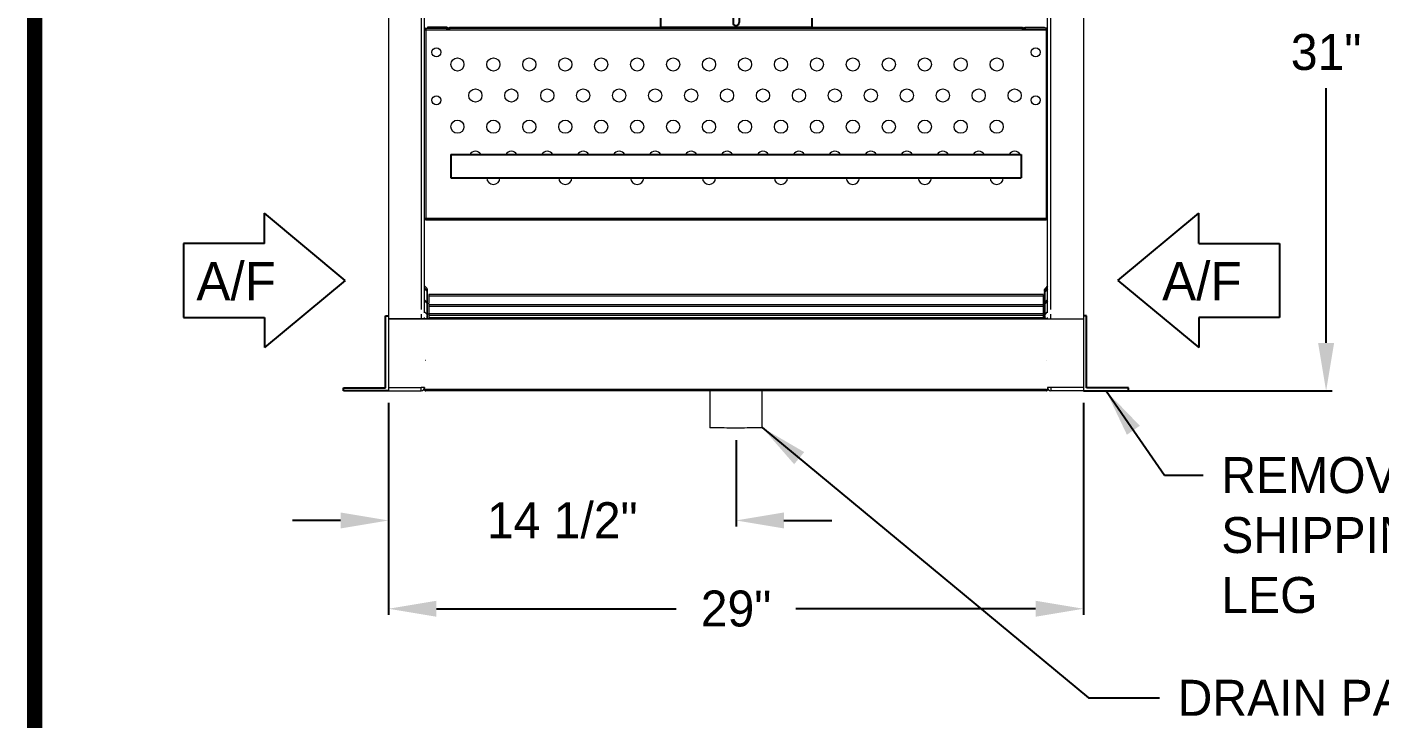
# Model space of a CAD drawing. Extents: x 6 to 271, y -23 to 146.
# Drawn here: x 10.7 to 67.1, y 32.2 to 61.1 of the extents above; entities that cross this region are included whole.
import ezdxf

# ---------------------------------------------------------------- set-up
doc = ezdxf.new("R2010")
doc.units = 0
doc.header["$MEASUREMENT"] = 0
doc.layers.get('0').update_dxf_attribs({"linetype": 'CONTINUOUS'})
doc.layers.get('Defpoints').update_dxf_attribs({"linetype": 'CONTINUOUS'})
doc.dimstyles.get("Standard").update_dxf_attribs({"dimtxt": 1.5, "dimasz": 2, "dimexe": 0.25, "dimexo": 0.5, "dimgap": 0.75, "dimtad": 0, "dimtih": 1, "dimtoh": 1, "dimdec": 4, "dimzin": 0, "dimdsep": 46, "dimlunit": 5, "dimtxsty": 'STANDARD', "dimcen": 0.125, "dimclrd": 1, "dimclre": 1, "dimclrt": 1, "dimadec": 0, "dimazin": 0, "dimtfac": 1, "dimtdec": 4, "dimtofl": 0, "dimtmove": 0, "dimatfit": 3, "dimfxl": 1, "dimfrac": 2, "dimtolj": 1, "dimtzin": 0, "dimarcsym": 0})

# ---------------------------------------------------------------- blocks, each defined once
blk = doc.blocks.new('*D22')
at = {"color": 7, "lineweight": -2}
for p, q in [((25.769, 45.404), (25.769, 36.564)), ((54.769, 45.404), (54.769, 36.564)), ((27.769, 36.814), (37.769, 36.814)), ((52.769, 36.814), (42.769, 36.814))]:
    blk.add_line(p, q, dxfattribs=at)
at = {"color": 7}
for points in [[(27.769, 37.148), (27.769, 36.481), (25.769, 36.814)], [(52.769, 37.148), (52.769, 36.481), (54.769, 36.814)]]:
    blk.add_solid(points, dxfattribs=at)
at = {"layer": 'Defpoints', "color": 0}
for p in [(25.769, 45.904), (54.769, 45.904), (54.769, 36.814)]:
    blk.add_point(p, dxfattribs=at)
at = {"color": 7, "insert": (40.269, 36.814), "char_height": 1.5, "attachment_point": 5}
blk.add_mtext('\\A1;29"', dxfattribs=at)
blk = doc.blocks.new('*D23')
at = {"color": 7, "lineweight": -2}
for p, q in [((25.769, 45.404), (25.769, 40.248)), ((40.269, 43.853), (40.269, 40.248)), ((23.769, 40.498), (21.769, 40.498)), ((42.269, 40.498), (44.269, 40.498))]:
    blk.add_line(p, q, dxfattribs=at)
at = {"color": 7}
for points in [[(23.769, 40.831), (23.769, 40.165), (25.769, 40.498)], [(42.269, 40.831), (42.269, 40.165), (40.269, 40.498)]]:
    blk.add_solid(points, dxfattribs=at)
at = {"layer": 'Defpoints', "color": 0}
for p in [(25.769, 45.904), (40.269, 44.353), (25.769, 40.498)]:
    blk.add_point(p, dxfattribs=at)
at = {"color": 7, "insert": (33.019, 40.498), "char_height": 1.5, "attachment_point": 5}
blk.add_mtext('\\A1;14 1/2"', dxfattribs=at)
blk = doc.blocks.new('Air Flow Arror')
for p, q in [((-1.543, 6.735), (-4.35, 3.368)), ((-1.543, 6.735), (1.263, 3.368)), ((-3.087, 3.368), (-4.35, 3.368)), ((-3.087, 3.368), (-3.087, 0)), ((0, 0), (0, 3.368)), ((0, 3.368), (1.263, 3.368)), ((-3.087, 0), (0, 0))]:
    blk.add_line(p, q)
blk.add_text('A/F', height=1.5938, rotation=90).set_placement((-0.712, 0.532))
blk = doc.blocks.new('099front')
at = {"color": 0, "ltscale": 7}
for p, q in [((59.351, 106.851), (53.039, 106.851)), ((53.039, 106.851), (53.039, 95.789)), ((59.351, 106.851), (59.351, 95.789)), ((56.07, 96.226), (56.07, 95.976)), ((56.32, 96.226), (56.32, 95.976)), ((53.039, 95.789), (59.351, 95.789))]:
    blk.add_line(p, q, dxfattribs=at)
for centre, start, end in [((56.195, 96.226), 0, 180), ((56.195, 95.976), 180, 0)]:
    blk.add_arc(centre, 0.125, start, end, dxfattribs=at)

msp = doc.modelspace()

# ---------------------------------------------------------------- linework, layer by layer
at = {"color": 7, "linetype": 'Continuous', "lineweight": 15}
for p, q in [((25.76868, 76.39338), (25.76868, 46.03938)), ((27.13318, 76.39338), (27.13318, 49.29303)), ((27.26868, 49.15755), (27.26868, 76.39338)), ((53.26868, 49.15755), (53.26868, 76.39338)), ((53.40418, 49.29303), (53.40418, 76.39338)), ((54.76868, 76.39338), (54.76868, 46.03938)), ((27.26868, 60.96538), (27.33268, 60.96538)), ((27.33168, 60.96488), (27.26868, 60.96488)), ((27.33168, 60.96488), (27.33168, 53.09288)), ((27.33168, 60.96488), (27.33268, 60.96488)), ((27.33218, 61.02888), (27.33218, 60.96638)), ((27.33218, 61.02888), (28.20518, 61.02888)), ((27.33218, 60.96638), (28.20518, 60.96638)), ((27.33268, 60.96488), (27.33268, 60.96588)), ((27.33268, 60.96588), (28.33118, 60.96588)), ((27.33268, 60.96488), (27.33268, 53.09288)), ((27.33268, 60.96488), (53.20468, 60.96488)), ((27.39368, 61.07888), (27.39368, 61.02888)), ((28.21768, 61.07888), (27.39368, 61.07888)), ((28.21768, 61.02888), (28.20518, 61.02888)), ((28.20518, 60.96638), (28.20518, 61.02888)), ((28.21768, 61.02888), (28.21768, 61.07888)), ((28.26868, 61.02888), (28.26868, 60.96488)), ((28.26868, 61.02888), (28.31968, 61.02888)), ((28.31968, 61.07988), (28.31968, 61.07888)), ((28.31968, 61.02888), (28.31968, 61.07888)), ((28.31968, 61.07888), (52.21768, 61.07888)), ((28.31968, 61.02888), (28.33118, 61.02888)), ((28.33118, 60.96588), (28.33118, 61.02888)), ((28.33118, 61.02888), (52.20618, 61.02888)), ((52.20618, 61.02888), (52.21768, 61.02888)), ((52.20618, 61.02888), (52.20618, 60.96588)), ((52.20618, 60.96588), (53.20468, 60.96588)), ((52.21768, 61.07888), (52.21768, 61.07988)), ((52.21768, 61.02888), (52.21768, 61.07888)), ((52.21768, 61.02888), (52.26868, 61.02888)), ((52.26868, 61.02888), (52.26868, 60.96488)), ((52.31968, 61.07888), (52.31968, 61.02888)), ((52.31968, 61.07888), (53.14368, 61.07888)), ((52.31968, 61.02888), (52.33218, 61.02888)), ((52.33218, 61.02888), (52.33218, 60.96638)), ((53.20518, 61.02888), (52.33218, 61.02888)), ((53.20518, 60.96638), (52.33218, 60.96638)), ((53.14368, 61.07888), (53.14368, 61.02888)), ((53.20468, 60.96588), (53.20468, 60.96488)), ((53.20468, 60.96538), (53.26868, 60.96538)), ((53.20468, 60.96488), (53.20468, 53.09288)), ((53.20468, 60.96488), (53.20568, 60.96488)), ((53.20518, 60.96638), (53.20518, 61.02888)), ((53.20568, 60.96488), (53.20568, 53.09288)), ((53.26868, 60.96488), (53.20568, 60.96488)), ((27.33168, 53.09288), (27.26868, 53.09288)), ((27.33168, 53.09288), (27.33268, 53.09288)), ((27.33268, 53.09288), (27.33268, 53.09188)), ((27.33268, 53.09288), (53.20468, 53.09288)), ((27.33268, 53.02888), (27.33268, 53.09188)), ((53.20468, 53.09188), (27.33268, 53.09188)), ((53.20468, 53.09188), (53.20468, 53.09288)), ((53.20468, 53.09288), (53.20568, 53.09288)), ((53.20468, 53.02888), (53.20468, 53.09188)), ((53.26868, 53.09288), (53.20568, 53.09288)), ((53.20468, 53.02888), (27.33268, 53.02888)), ((27.26868, 50.28563), (27.37508, 50.17924)), ((53.26868, 50.28563), (53.16228, 50.17924)), ((27.37508, 50.09625), (27.26868, 50.20263)), ((27.26868, 50.15755), (27.37508, 50.05117)), ((27.37508, 49.59625), (27.26868, 49.70263)), ((27.3749, 50.05135), (27.39368, 50.05135)), ((27.37508, 50.09625), (27.37508, 50.17924)), ((27.37508, 49.59625), (27.37508, 50.05117)), ((27.39368, 50.05135), (27.39368, 50.13434)), ((27.39368, 50.00627), (27.39368, 50.05135)), ((27.39368, 49.55135), (27.39368, 50.00627)), ((27.39468, 50.13434), (27.39468, 50.13332)), ((27.39468, 49.54321), (27.39468, 50.13332)), ((53.07968, 49.92533), (27.45768, 49.92533)), ((27.45768, 49.92533), (27.45768, 49.91818)), ((53.07968, 49.91818), (27.45768, 49.91818)), ((27.45768, 49.91818), (27.45768, 49.85314)), ((53.07968, 49.85314), (27.45768, 49.85314)), ((27.45768, 49.85314), (27.45768, 49.54218)), ((53.07968, 49.92533), (53.07968, 49.91818)), ((53.07968, 49.91818), (53.07968, 49.85314)), ((53.07968, 49.85314), (53.07968, 49.49418)), ((53.14368, 49.86134), (53.08068, 49.86134)), ((53.08068, 49.85419), (53.08068, 49.86134)), ((53.08068, 49.85419), (53.14368, 49.85419)), ((53.14268, 50.13434), (53.14268, 50.13332)), ((53.14268, 50.13332), (53.14268, 49.86134)), ((53.14368, 50.05135), (53.14368, 50.13434)), ((53.14368, 50.05135), (53.16247, 50.05135)), ((53.14368, 50.05135), (53.14368, 50.00627)), ((53.14368, 49.55135), (53.14368, 50.00627)), ((53.16228, 50.09625), (53.26868, 50.20263)), ((53.16228, 50.09625), (53.16228, 50.17924)), ((53.26868, 50.15755), (53.16228, 50.05117)), ((53.16228, 49.59625), (53.16228, 50.05117)), ((53.16228, 49.59625), (53.26868, 49.70263)), ((27.26868, 49.65755), (27.37508, 49.55116)), ((27.37508, 49.09625), (27.26868, 49.20263)), ((27.3749, 49.55135), (27.39368, 49.55135)), ((27.37508, 49.09625), (27.37508, 49.55116)), ((27.39368, 49.50627), (27.39368, 49.55135)), ((27.39368, 49.54321), (27.45768, 49.54321)), ((27.39368, 49.54218), (27.45768, 49.54218)), ((27.39368, 49.05135), (27.39368, 49.50627)), ((27.39368, 49.11207), (27.45768, 49.11207)), ((27.39368, 49.11103), (27.45768, 49.11103)), ((53.07968, 49.49418), (27.45768, 49.49418)), ((27.45768, 49.49418), (27.45768, 49.48703)), ((53.07968, 49.48703), (27.45768, 49.48703)), ((27.45768, 49.48703), (27.45768, 49.42199)), ((53.07968, 49.42199), (27.45768, 49.42199)), ((27.45768, 49.42199), (27.45768, 49.12205)), ((53.07968, 49.12205), (27.45768, 49.12205)), ((27.45768, 49.12205), (27.45768, 49.1149)), ((53.07968, 49.1149), (27.45768, 49.1149)), ((27.45768, 49.1149), (27.45768, 49.04986)), ((53.07968, 49.49418), (53.07968, 49.48703)), ((53.07968, 49.48703), (53.07968, 49.42199)), ((53.07968, 49.42199), (53.07968, 49.12205)), ((53.07968, 49.12205), (53.07968, 49.1149)), ((53.07968, 49.1149), (53.07968, 49.04986)), ((53.14368, 49.43019), (53.08068, 49.43019)), ((53.08068, 49.42304), (53.08068, 49.43019)), ((53.08068, 49.42304), (53.14368, 49.42304)), ((53.14368, 49.55135), (53.16247, 49.55135)), ((53.14368, 49.55135), (53.14368, 49.50627)), ((53.14368, 49.05135), (53.14368, 49.50627)), ((53.26868, 49.65755), (53.16228, 49.55116)), ((53.16228, 49.09625), (53.16228, 49.55116)), ((53.16228, 49.09625), (53.26868, 49.20263)), ((25.76868, 48.90688), (54.76868, 48.90688)), ((53.21768, 48.90586), (25.76868, 48.90586)), ((27.13318, 49.10527), (27.13318, 48.90688)), ((27.26868, 48.90586), (27.26868, 48.96979)), ((27.26868, 48.90586), (27.31868, 48.90586)), ((27.31868, 48.90586), (27.31868, 48.9198)), ((53.21768, 48.90668), (27.31968, 48.90668)), ((27.31968, 48.90586), (27.31968, 48.90668)), ((27.33089, 48.90759), (27.37508, 48.95178)), ((27.33118, 48.90688), (27.39368, 48.90688)), ((27.33118, 48.90688), (27.33118, 48.90668)), ((27.3749, 49.05135), (27.39368, 49.05135)), ((27.37508, 48.95178), (27.37508, 49.05117)), ((27.39368, 49.00627), (27.39368, 49.05135)), ((27.39368, 48.90688), (27.39368, 49.00627)), ((27.39368, 48.90688), (27.39368, 48.90668)), ((27.39468, 48.90688), (27.39468, 48.90791)), ((53.14268, 48.90791), (27.39468, 48.90791)), ((53.14268, 48.90688), (27.39468, 48.90688)), ((27.39468, 48.90688), (27.39468, 48.90668)), ((53.07968, 49.04986), (27.45768, 49.04986)), ((27.45768, 49.04986), (27.45768, 48.95402)), ((53.07968, 48.95402), (27.45768, 48.95402)), ((27.45768, 48.95402), (27.45768, 48.94687)), ((53.07968, 48.94687), (27.45768, 48.94687)), ((27.45768, 48.94687), (27.45768, 48.90791)), ((53.07968, 49.04986), (53.07968, 48.95402)), ((53.07968, 48.95402), (53.07968, 48.94687)), ((53.07968, 48.94687), (53.07968, 48.90791)), ((53.14368, 49.05806), (53.08068, 49.05806)), ((53.08068, 49.05091), (53.08068, 49.05806)), ((53.08068, 49.05091), (53.14368, 49.05091)), ((53.14268, 48.90688), (53.14268, 48.90791)), ((53.14268, 48.90668), (53.14268, 48.90688)), ((53.14368, 49.05135), (53.16247, 49.05135)), ((53.14368, 49.05135), (53.14368, 49.00627)), ((53.14368, 48.90688), (53.14368, 49.00627)), ((53.14368, 48.90668), (53.14368, 48.90688)), ((53.16228, 48.95178), (53.16228, 49.05117)), ((53.20647, 48.90759), (53.16228, 48.95178)), ((53.20618, 48.90668), (53.20618, 48.90688)), ((53.21768, 48.9188), (53.21768, 48.90668)), ((53.21768, 48.90586), (53.21768, 48.90668)), ((53.21868, 48.90586), (53.21868, 48.9198)), ((53.21868, 48.90586), (53.26868, 48.90586)), ((53.26868, 48.90586), (53.26868, 48.96979)), ((53.40418, 48.90688), (53.40418, 49.10527)), ((25.76868, 46.03938), (27.13318, 46.03938)), ((25.76868, 46.03838), (25.76868, 45.90388)), ((25.76868, 46.03838), (27.13318, 46.03838)), ((25.76868, 45.90388), (27.13318, 45.90388)), ((27.26868, 46.03938), (27.13318, 46.03938)), ((27.13318, 45.90388), (27.13318, 46.03838)), ((27.26868, 46.03938), (27.26868, 45.95726)), ((27.26868, 45.95726), (27.31868, 45.95726)), ((53.21768, 45.95726), (27.31968, 45.95726)), ((27.31968, 45.95626), (27.31968, 45.95726)), ((27.31968, 45.95626), (27.31968, 45.90626)), ((53.21768, 45.9071), (27.31968, 45.9071)), ((53.21768, 45.95726), (53.21768, 45.95626)), ((53.21768, 45.90626), (53.21768, 45.95626)), ((53.21868, 45.95726), (53.26868, 45.95726)), ((53.40418, 46.03938), (53.26868, 46.03938)), ((53.26868, 46.03938), (53.26868, 45.95726)), ((54.76868, 46.03938), (53.40418, 46.03938)), ((53.40418, 46.03838), (53.40418, 45.90388)), ((54.76868, 46.03838), (53.40418, 46.03838)), ((54.76868, 45.90388), (53.40418, 45.90388)), ((54.76868, 46.03838), (54.76868, 45.90388)), ((54.76868, 46.03838), (54.76868, 45.90388))]:
    msp.add_line(p, q, dxfattribs=at)
at = {"color": 7}
for p, q in [((64.88799, 47.90388), (64.88799, 58.52888)), ((28.36868, 55.7668), (52.16868, 55.7668)), ((28.36868, 55.7668), (28.36868, 54.78738)), ((52.16868, 55.7668), (52.16868, 54.78738)), ((28.36868, 54.78738), (52.16868, 54.78738)), ((56.20416, 50.51359), (59.57186, 53.3199)), ((59.57186, 52.05706), (59.57186, 53.3199)), ((59.57186, 52.05706), (62.93956, 52.05706)), ((62.93956, 52.05706), (62.93956, 48.97012)), ((56.20416, 50.51359), (59.57186, 47.70729)), ((25.64368, 46.02888), (25.64368, 49.02888)), ((25.64368, 49.02888), (25.76868, 49.02888)), ((54.89368, 49.02888), (54.76868, 49.02888)), ((54.89368, 46.02888), (54.89368, 49.02888)), ((62.93956, 48.97012), (59.57186, 48.97012)), ((59.57186, 48.97012), (59.57186, 47.70729)), ((23.89368, 45.90388), (23.89368, 46.02888)), ((23.89368, 46.02888), (25.64368, 46.02888)), ((25.76868, 45.90388), (23.89368, 45.90388)), ((54.76868, 45.90388), (56.64368, 45.90388)), ((56.64368, 46.02888), (54.89368, 46.02888)), ((55.26868, 45.90388), (65.13799, 45.90388)), ((56.64368, 45.90388), (56.64368, 46.02888))]:
    msp.add_line(p, q, dxfattribs=at)
at = {"color": 7, "const_width": 0.63999}
msp.add_lwpolyline([(11.00839, -18.24898), (267.00583, -18.24898), (267.00583, 141.74942), (11.00839, 141.74942), (11.00839, -18.24898)], dxfattribs=at)
at = {"color": 7, "linetype": 'Continuous', "lineweight": 15, "flags": 128}
msp.add_lwpolyline([(41.36243, 44.37112), (41.35691, 44.36933), (41.33731, 44.3673), (41.30377, 44.36533), (41.25674, 44.36344), (41.19683, 44.36164), (41.12482, 44.35997), (41.04165, 44.35844), (40.9484, 44.35708), (40.84629, 44.3559), (40.73665, 44.35492), (40.62091, 44.35415), (40.50058, 44.3536), (40.37722, 44.35328), (40.25245, 44.3532), (40.1279, 44.35334), (40.00517, 44.35372), (39.88588, 44.35433), (39.77159, 44.35515), (39.66377, 44.35619), (39.56384, 44.35741), (39.4731, 44.35882), (39.39272, 44.36039), (39.32377, 44.36209), (39.26714, 44.36392), (39.22356, 44.36584), (39.19361, 44.36782), (39.17767, 44.36986), (39.17493, 44.37112)], dxfattribs=at)
at = {"color": 7, "linetype": 'Continuous', "lineweight": 15}
for centre, radius in [((27.76868, 60.02888), 0.1875), ((52.76868, 60.02888), 0.1875), ((28.64368, 59.52138), 0.275), ((30.14368, 59.52138), 0.275), ((31.64368, 59.52138), 0.275), ((33.14368, 59.52138), 0.275), ((34.64368, 59.52138), 0.275), ((36.14368, 59.52138), 0.275), ((37.64368, 59.52138), 0.275), ((39.14368, 59.52138), 0.275), ((40.64368, 59.52138), 0.275), ((42.14368, 59.52138), 0.275), ((43.64368, 59.52138), 0.275), ((45.14368, 59.52138), 0.275), ((46.64368, 59.52138), 0.275), ((48.14368, 59.52138), 0.275), ((49.64368, 59.52138), 0.275), ((51.14368, 59.52138), 0.275), ((27.76868, 58.02888), 0.1875), ((29.39368, 58.22238), 0.275), ((30.89368, 58.22238), 0.275), ((32.39368, 58.22238), 0.275), ((33.89368, 58.22238), 0.275), ((35.39368, 58.22238), 0.275), ((36.89368, 58.22238), 0.275), ((38.39368, 58.22238), 0.275), ((39.89368, 58.22238), 0.275), ((41.39368, 58.22238), 0.275), ((42.89368, 58.22238), 0.275), ((44.39368, 58.22238), 0.275), ((45.89368, 58.22238), 0.275), ((47.39368, 58.22238), 0.275), ((48.89368, 58.22238), 0.275), ((50.39368, 58.22238), 0.275), ((51.89368, 58.22238), 0.275), ((52.76868, 58.02888), 0.1875), ((28.64368, 56.92338), 0.275), ((30.14368, 56.92338), 0.275), ((31.64368, 56.92338), 0.275), ((33.14368, 56.92338), 0.275), ((34.64368, 56.92338), 0.275), ((36.14368, 56.92338), 0.275), ((37.64368, 56.92338), 0.275), ((39.14368, 56.92338), 0.275), ((40.64368, 56.92338), 0.275), ((42.14368, 56.92338), 0.275), ((43.64368, 56.92338), 0.275), ((45.14368, 56.92338), 0.275), ((46.64368, 56.92338), 0.275), ((48.14368, 56.92338), 0.275), ((49.64368, 56.92338), 0.275), ((51.14368, 56.92338), 0.275)]:
    msp.add_circle(centre, radius, dxfattribs=at)
for centre, radius, start, end in [((27.33218, 60.96538), 0.0635, 90, 180), ((27.33218, 60.96538), 0.001, 90, 180), ((28.20518, 60.96538), 0.0635, 0, 90), ((28.20518, 60.96538), 0.001, 30, 90), ((28.21768, 61.07988), 0.001, 270, 0), ((28.21768, 61.07988), 0.051, 270, 0), ((52.31968, 61.07988), 0.051, 180, 270), ((52.33218, 60.96538), 0.0635, 90, 180), ((52.31968, 61.07988), 0.001, 180, 270), ((52.33218, 60.96538), 0.001, 90, 150), ((53.20518, 60.96538), 0.0635, 0, 90), ((53.20518, 60.96538), 0.001, 0, 90), ((29.39368, 55.62438), 0.275, 31.192083, 148.807917), ((30.89368, 55.62438), 0.275, 31.192083, 148.807917), ((32.39368, 55.62438), 0.275, 31.192083, 148.807917), ((33.89368, 55.62438), 0.275, 31.192083, 148.807917), ((35.39368, 55.62438), 0.275, 31.192083, 148.807917), ((36.89368, 55.62438), 0.275, 31.192083, 148.807917), ((38.39368, 55.62438), 0.275, 31.192083, 148.807917), ((39.89368, 55.62438), 0.275, 31.192083, 148.807917), ((41.39368, 55.62438), 0.275, 31.192083, 148.807917), ((42.89368, 55.62438), 0.275, 31.192083, 148.807917), ((44.39368, 55.62438), 0.275, 31.192083, 148.807917), ((45.89368, 55.62438), 0.275, 31.192083, 148.807917), ((47.39368, 55.62438), 0.275, 31.192083, 148.807917), ((48.89368, 55.62438), 0.275, 31.192083, 148.807917), ((50.39368, 55.62438), 0.275, 31.192083, 148.807917), ((51.89368, 55.62438), 0.275, 31.192083, 148.807917), ((30.14368, 54.78738), 0.275, 180, 0), ((33.14368, 54.78738), 0.275, 180, 0), ((36.14368, 54.78738), 0.275, 180, 0), ((39.14368, 54.78738), 0.275, 180, 0), ((42.14368, 54.78738), 0.275, 180, 0), ((45.14368, 54.78738), 0.275, 180, 0), ((48.14368, 54.78738), 0.275, 180, 0), ((51.14368, 54.78738), 0.275, 180, 0), ((27.33019, 50.13434), 0.06349, 0.002187, 45.002259), ((27.33019, 50.05135), 0.06349, 0.002187, 45.002259), ((27.33019, 50.00627), 0.06349, 0.002187, 45.002259), ((53.09568, 50.8298), 0.97679, 269.061362, 272.816606), ((53.07994, 49.86911), 0.01494, 269.023573, 272.859217), ((53.20717, 50.13434), 0.06349, 134.997741, 179.997813), ((53.20717, 50.05135), 0.06349, 134.997741, 179.997813), ((53.20717, 50.00627), 0.06349, 134.997741, 179.997813), ((27.33019, 49.55135), 0.06349, 0.002187, 45.002259), ((27.33019, 49.50627), 0.06349, 0.002187, 45.002259), ((53.09567, 50.39909), 0.97723, 269.062738, 272.816281), ((53.07994, 49.43796), 0.01494, 269.023573, 272.859217), ((53.20717, 49.55135), 0.06349, 134.997741, 179.997813), ((53.20717, 49.50627), 0.06349, 134.997741, 179.997813), ((27.33018, 48.90689), 0.000998, 359.920587, 44.987876), ((27.33019, 49.05135), 0.06349, 0.002187, 45.002259), ((27.33019, 49.00627), 0.06349, 0.002418, 45.002028), ((27.33019, 48.90688), 0.06349, 0.002187, 45.002259), ((53.09568, 50.02696), 0.97723, 269.062207, 272.815762), ((53.07994, 49.06583), 0.01494, 269.023573, 272.859217), ((53.20717, 49.05135), 0.06349, 134.997741, 179.997813), ((53.20717, 49.00627), 0.06349, 134.997972, 179.997582), ((53.20717, 48.90688), 0.06349, 134.997741, 179.997813), ((53.20718, 48.90689), 0.000998, 135.012124, 180.079413), ((27.31968, 47.18676), 0.001, 180.018777, 269.981223), ((53.21768, 47.18676), 0.001, 270.018777, 359.981223), ((27.13318, 46.03938), 0.001, 270, 0), ((27.13318, 46.03938), 0.1355, 270, 0), ((27.31968, 45.95726), 0.051, 180.001564, 270.005027), ((27.31968, 45.95726), 0.000998, 179.913091, 270.086909), ((53.21768, 45.95726), 0.000998, 269.913091, 0.086909), ((53.21769, 45.95726), 0.051, 269.994973, 359.998436), ((53.40418, 46.03938), 0.1355, 180, 270), ((53.40418, 46.03938), 0.001, 180, 270)]:
    msp.add_arc(centre, radius, start, end, dxfattribs=at)
for points in [[(39.17493, 45.9071), (39.17493, 44.37112)], [(41.36243, 44.37112), (41.36243, 45.9071)]]:
    msp.add_open_spline(points, degree=1, dxfattribs=at)
at = {"color": 7}
msp.add_solid([(64.55466, 47.90388), (65.22132, 47.90388), (64.88799, 45.90388)], dxfattribs=at)

# ---------------------------------------------------------------- block references
msp.add_blockref('099front', (-15.92646, -34.70971), dxfattribs=at)
at = {"color": 7, "rotation": 270}
msp.add_blockref('Air Flow Arror', (17.2214, 48.97012), dxfattribs=at)

# ---------------------------------------------------------------- texts
at = {"color": 7}
msp.add_text('A/F', height=1.59375, dxfattribs=at).set_placement((58.04627, 49.68251))
at = {"color": 7, "char_height": 1.5}
for s, insert, attachment_point in [('31"', (64.88799, 60.02888), 5), ('REMOVABLE\\PSHIPPING\\PLEG', (60.51515, 43.13977), 1), ('DRAIN PAN WITH 1 1/2" FPT', (58.69346, 33.85044), 1)]:
    msp.add_mtext(s, dxfattribs=dict(at, insert=insert, attachment_point=attachment_point))

# ---------------------------------------------------------------- dimensions: what is measured, and where the dimension line sits
at = {"color": 7}
dim = msp.add_linear_dim(base=(25.76868, 40.49783), p1=(40.26868, 44.35321), p2=(25.76868, 45.90388), dimstyle='Standard', override={"dimpost": '"', "dimclrd": 7, "dimclre": 7, "dimclrt": 7}, dxfattribs=at)
dim.commit()
dim.dimension.update_dxf_attribs({"geometry": '*D23', "text_midpoint": (33.01868, 40.49783)})
dim = msp.add_linear_dim(base=(54.76868, 36.81441), p1=(25.76868, 45.90388), p2=(54.76868, 45.90388), dimstyle='Standard', override={"dimpost": '"', "dimclrd": 7, "dimclre": 7, "dimclrt": 7}, dxfattribs=at)
dim.commit()
dim.dimension.update_dxf_attribs({"geometry": '*D22', "text_midpoint": (40.26868, 36.81441), "dimtype": 160})

# ---------------------------------------------------------------- leaders
at = {"color": 7, "annotation_type": 0, "has_hookline": 1, "hookline_direction": 1}
for points, text_width in [([(55.70618, 45.90388), (58.14565, 42.38977), (59.76515, 42.38977)], 13.5), ([(41.36243, 44.37112), (54.9796, 33.10044), (57.94346, 33.10044)], 35)]:
    msp.add_leader(points, dimstyle='Standard', override={"dimclrd": 7, "dimclre": 7, "dimclrt": 7}, dxfattribs=dict(at, text_width=text_width))

doc.saveas('drawing.dxf')
